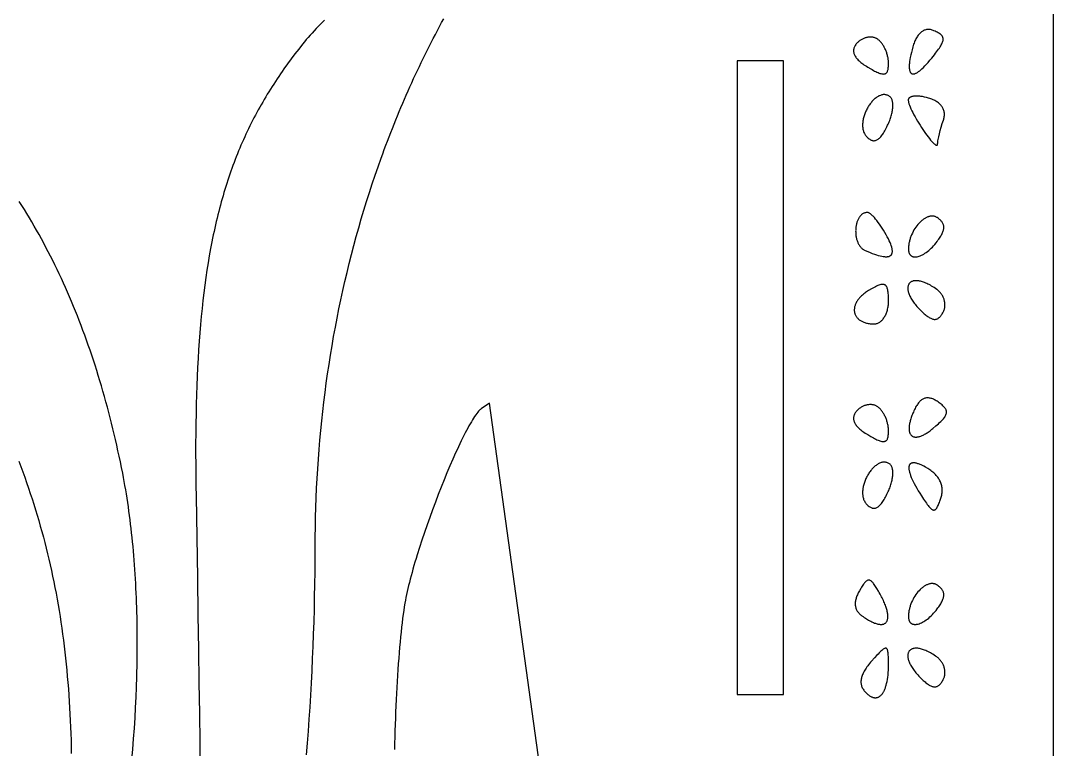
# Model space of a CAD drawing. Extents: x -452 to 452, y -1000 to 1000.
# Drawn here: x 64 to 452.5, y -424.1 to -149.8 of the extents above; entities that cross this region are included whole.
import ezdxf

# ---------------------------------------------------------------- set-up
doc = ezdxf.new("R2010")
doc.units = 0
doc.layers.add('LAYER_1', color=18, linetype='CONTINUOUS')

msp = doc.modelspace()

# ---------------------------------------------------------------- linework, layer by layer
at = {"layer": 'LAYER_1'}
for points in [[(0, -1000), (452.5, -1000), (452.5, 1000), (-452.5, 1000), (-452.5, -1000)], [(407.57, -153.57), (407.24, -153.44), (406.92, -153.34), (406.6, -153.25), (406.29, -153.18), (405.98, -153.14), (405.67, -153.12), (405.37, -153.12), (405.07, -153.14), (404.78, -153.18), (404.49, -153.25), (404.2, -153.33), (403.92, -153.43), (403.65, -153.56), (403.38, -153.7), (403.12, -153.87), (402.86, -154.05), (402.6, -154.26), (402.36, -154.49), (402.12, -154.73), (401.88, -155), (401.66, -155.28), (401.44, -155.58), (401.22, -155.91), (401.02, -156.25), (400.82, -156.61), (400.62, -156.99), (400.44, -157.39), (400.26, -157.81), (400.09, -158.24), (399.93, -158.7), (399.78, -159.17), (399.63, -159.66), (399.34, -160.74), (399.08, -161.75), (398.86, -162.71), (398.68, -163.61), (398.53, -164.45), (398.41, -165.23), (398.34, -165.95), (398.31, -166.29), (398.29, -166.61), (398.28, -166.92), (398.28, -167.21), (398.29, -167.49), (398.31, -167.75), (398.33, -167.99), (398.36, -168.22), (398.41, -168.44), (398.46, -168.64), (398.51, -168.83), (398.58, -169), (398.65, -169.15), (398.74, -169.29), (398.83, -169.41), (398.93, -169.52), (399.03, -169.62), (399.15, -169.69), (399.27, -169.76), (399.4, -169.8), (399.54, -169.83), (399.68, -169.85), (399.84, -169.85), (400, -169.83), (400.17, -169.8), (400.35, -169.75), (400.53, -169.69), (400.72, -169.61), (400.92, -169.52), (401.13, -169.41), (401.34, -169.28), (401.57, -169.14), (401.8, -168.98), (402.03, -168.81), (402.28, -168.62), (402.53, -168.42), (403.05, -167.96), (403.6, -167.44), (404.18, -166.85), (404.79, -166.2), (405.43, -165.49), (406.09, -164.71), (406.78, -163.87), (407.75, -162.65), (408.18, -162.09), (408.58, -161.55), (408.96, -161.04), (409.3, -160.56), (409.61, -160.11), (409.89, -159.67), (410.14, -159.26), (410.35, -158.88), (410.54, -158.51), (410.7, -158.16), (410.83, -157.83), (410.92, -157.52), (410.99, -157.22), (411.02, -156.94), (411.03, -156.67), (411.02, -156.55), (411.01, -156.42), (410.98, -156.3), (410.95, -156.18), (410.91, -156.06), (410.87, -155.94), (410.82, -155.83), (410.76, -155.72), (410.61, -155.51), (410.44, -155.3), (410.24, -155.1), (410.01, -154.9), (409.75, -154.71), (409.46, -154.52), (409.14, -154.33), (408.79, -154.14), (408.41, -153.96), (408, -153.77)], [(386.44, -156.81), (386.23, -156.67), (386.01, -156.54), (385.78, -156.43), (385.55, -156.33), (385.31, -156.24), (385.07, -156.17), (384.82, -156.1), (384.57, -156.05), (384.32, -156.01), (384.06, -155.99), (383.8, -155.97), (383.53, -155.97), (383.27, -155.98), (383, -156), (382.74, -156.03), (382.47, -156.08), (382.2, -156.13), (381.94, -156.2), (381.68, -156.28), (381.41, -156.36), (381.15, -156.46), (380.9, -156.58), (380.64, -156.7), (380.4, -156.83), (380.15, -156.97), (379.91, -157.13), (379.68, -157.29), (379.45, -157.47), (379.23, -157.65), (379.01, -157.85), (378.8, -158.05), (378.6, -158.27), (378.37, -158.54), (378.16, -158.81), (377.98, -159.09), (377.82, -159.36), (377.68, -159.63), (377.56, -159.9), (377.47, -160.18), (377.4, -160.45), (377.35, -160.72), (377.32, -161), (377.32, -161.27), (377.34, -161.55), (377.39, -161.82), (377.46, -162.1), (377.55, -162.38), (377.66, -162.66), (377.8, -162.93), (377.96, -163.21), (378.14, -163.5), (378.35, -163.78), (378.57, -164.06), (378.83, -164.35), (379.1, -164.63), (379.4, -164.92), (379.73, -165.21), (380.07, -165.5), (380.44, -165.79), (380.84, -166.08), (381.25, -166.38), (381.69, -166.67), (382.16, -166.97), (382.65, -167.27), (383.78, -167.94), (384.3, -168.24), (384.8, -168.51), (385.27, -168.76), (385.72, -168.98), (386.14, -169.18), (386.54, -169.36), (386.91, -169.51), (387.27, -169.63), (387.6, -169.73), (387.91, -169.8), (388.19, -169.85), (388.46, -169.88), (388.71, -169.87), (388.94, -169.85), (389.15, -169.79), (389.24, -169.76), (389.34, -169.71), (389.43, -169.66), (389.51, -169.61), (389.59, -169.54), (389.67, -169.48), (389.81, -169.32), (389.94, -169.13), (390.05, -168.92), (390.15, -168.68), (390.23, -168.42), (390.3, -168.13), (390.36, -167.81), (390.41, -167.47), (390.44, -167.09), (390.46, -166.69), (390.48, -166.27), (390.48, -165.81), (390.48, -165.49), (390.46, -165.17), (390.44, -164.84), (390.4, -164.51), (390.36, -164.18), (390.3, -163.85), (390.24, -163.52), (390.16, -163.19), (390.08, -162.86), (389.99, -162.53), (389.9, -162.2), (389.79, -161.88), (389.68, -161.55), (389.56, -161.24), (389.43, -160.92), (389.3, -160.61), (389.16, -160.31), (389.01, -160.01), (388.86, -159.72), (388.7, -159.44), (388.53, -159.16), (388.36, -158.9), (388.19, -158.64), (388.01, -158.39), (387.83, -158.15), (387.64, -157.92), (387.45, -157.71), (387.25, -157.5), (387.05, -157.31), (386.85, -157.13), (386.65, -156.96)], [(333.59, -403.38), (350.99, -403.38), (350.99, -164.91), (333.59, -164.91)], [(390.91, -178.29), (390.66, -178.13), (390.4, -177.99), (390.13, -177.87), (389.87, -177.78), (389.6, -177.71), (389.33, -177.66), (389.05, -177.64), (388.78, -177.63), (388.51, -177.65), (388.23, -177.69), (387.96, -177.74), (387.68, -177.82), (387.41, -177.91), (387.13, -178.03), (386.86, -178.15), (386.59, -178.3), (386.32, -178.46), (386.05, -178.64), (385.79, -178.83), (385.52, -179.04), (385.27, -179.26), (385.01, -179.49), (384.76, -179.74), (384.51, -179.99), (384.27, -180.26), (384.03, -180.54), (383.8, -180.83), (383.58, -181.13), (383.36, -181.44), (383.14, -181.76), (382.93, -182.08), (382.73, -182.41), (382.54, -182.75), (382.36, -183.09), (382.18, -183.44), (382.01, -183.8), (381.85, -184.16), (381.7, -184.52), (381.56, -184.88), (381.43, -185.25), (381.31, -185.62), (381.2, -185.99), (381.1, -186.37), (381.01, -186.74), (380.93, -187.11), (380.86, -187.48), (380.81, -187.85), (380.77, -188.21), (380.74, -188.58), (380.73, -188.94), (380.73, -189.29), (380.74, -189.65), (380.77, -189.99), (380.81, -190.33), (380.87, -190.67), (380.94, -190.99), (381.03, -191.31), (381.13, -191.63), (381.25, -191.93), (381.39, -192.22), (381.55, -192.51), (381.72, -192.78), (381.91, -193.04), (382.11, -193.29), (382.38, -193.58), (382.64, -193.83), (382.89, -194.06), (383.15, -194.27), (383.4, -194.45), (383.65, -194.6), (383.9, -194.73), (384.15, -194.83), (384.39, -194.91), (384.64, -194.96), (384.88, -194.98), (385.13, -194.98), (385.37, -194.95), (385.62, -194.89), (385.86, -194.81), (386.1, -194.69), (386.35, -194.56), (386.59, -194.39), (386.83, -194.2), (387.08, -193.98), (387.33, -193.73), (387.57, -193.46), (387.82, -193.15), (388.07, -192.82), (388.32, -192.47), (388.58, -192.08), (388.83, -191.67), (389.09, -191.23), (389.35, -190.76), (389.61, -190.26), (389.88, -189.73), (390.15, -189.18), (390.36, -188.73), (390.56, -188.27), (390.74, -187.82), (390.92, -187.38), (391.08, -186.93), (391.23, -186.49), (391.37, -186.06), (391.5, -185.62), (391.61, -185.2), (391.72, -184.78), (391.81, -184.36), (391.89, -183.96), (391.96, -183.56), (392.01, -183.17), (392.06, -182.78), (392.09, -182.41), (392.11, -182.05), (392.12, -181.7), (392.11, -181.36), (392.09, -181.03), (392.06, -180.72), (392.02, -180.42), (391.97, -180.13), (391.9, -179.86), (391.82, -179.61), (391.73, -179.37), (391.63, -179.14), (391.51, -178.94), (391.38, -178.75), (391.24, -178.58), (391.08, -178.42)], [(411.15, -187.27), (411.26, -186.92), (411.35, -186.57), (411.42, -186.22), (411.48, -185.88), (411.51, -185.54), (411.52, -185.21), (411.52, -184.88), (411.49, -184.56), (411.45, -184.25), (411.39, -183.94), (411.31, -183.63), (411.21, -183.34), (411.09, -183.04), (410.96, -182.76), (410.81, -182.48), (410.64, -182.21), (410.45, -181.94), (410.24, -181.68), (410.02, -181.43), (409.78, -181.19), (409.52, -180.96), (409.24, -180.73), (408.95, -180.51), (408.64, -180.3), (408.31, -180.1), (407.97, -179.9), (407.61, -179.72), (407.23, -179.54), (406.84, -179.38), (406.43, -179.22), (406.01, -179.07), (405.57, -178.94), (404.79, -178.72), (404.03, -178.54), (403.3, -178.4), (402.95, -178.35), (402.6, -178.3), (402.26, -178.26), (401.93, -178.23), (401.61, -178.21), (401.3, -178.19), (401, -178.19), (400.71, -178.19), (400.43, -178.2), (400.17, -178.22), (399.91, -178.25), (399.67, -178.29), (399.45, -178.34), (399.23, -178.39), (399.03, -178.46), (398.85, -178.53), (398.68, -178.61), (398.52, -178.69), (398.39, -178.79), (398.27, -178.89), (398.16, -179), (398.08, -179.12), (398.01, -179.25), (397.96, -179.39), (397.93, -179.53), (397.92, -179.68), (397.93, -179.87), (397.95, -180.08), (397.99, -180.31), (398.04, -180.55), (398.11, -180.81), (398.19, -181.08), (398.28, -181.36), (398.39, -181.66), (398.64, -182.29), (398.93, -182.97), (399.26, -183.68), (399.62, -184.42), (400.02, -185.18), (400.45, -185.97), (400.9, -186.77), (401.37, -187.58), (401.86, -188.38), (402.36, -189.19), (402.87, -189.98), (403.38, -190.76), (403.9, -191.51), (404.41, -192.24), (404.91, -192.93), (405.4, -193.58), (405.87, -194.19), (406.33, -194.75), (406.76, -195.24), (407.17, -195.68), (407.54, -196.04), (407.72, -196.2), (407.88, -196.33), (408.04, -196.44), (408.18, -196.54), (408.32, -196.61), (408.44, -196.66), (408.55, -196.68), (408.65, -196.69), (408.74, -196.66), (408.81, -196.61), (408.87, -196.54), (408.91, -196.44), (408.95, -196.31), (408.96, -196.15), (408.98, -195.83), (409.03, -195.46), (409.09, -195.05), (409.17, -194.58), (409.27, -194.08), (409.38, -193.55), (409.65, -192.39), (409.97, -191.14), (410.34, -189.85), (410.73, -188.55), (410.94, -187.9)], [(382.55, -222.01), (382.3, -222.02), (382.06, -222.04), (381.82, -222.08), (381.59, -222.14), (381.37, -222.22), (381.16, -222.31), (380.95, -222.41), (380.75, -222.53), (380.56, -222.66), (380.37, -222.81), (380.19, -222.96), (380.02, -223.13), (379.86, -223.32), (379.7, -223.51), (379.55, -223.71), (379.41, -223.93), (379.27, -224.15), (379.14, -224.38), (379.02, -224.62), (378.91, -224.87), (378.81, -225.13), (378.71, -225.39), (378.62, -225.66), (378.53, -225.94), (378.46, -226.22), (378.39, -226.51), (378.33, -226.8), (378.28, -227.1), (378.23, -227.4), (378.2, -227.7), (378.17, -228.01), (378.14, -228.32), (378.13, -228.63), (378.12, -228.94), (378.13, -229.25), (378.14, -229.56), (378.15, -229.87), (378.18, -230.18), (378.21, -230.49), (378.25, -230.8), (378.3, -231.1), (378.36, -231.41), (378.43, -231.71), (378.5, -232), (378.58, -232.29), (378.67, -232.58), (378.77, -232.86), (378.88, -233.13), (378.99, -233.4), (379.12, -233.66), (379.25, -233.92), (379.39, -234.17), (379.53, -234.4), (379.69, -234.63), (379.86, -234.85), (380.03, -235.06), (380.21, -235.26), (380.4, -235.45), (380.6, -235.63), (380.81, -235.8), (381.02, -235.95), (381.25, -236.09), (381.48, -236.22), (381.73, -236.33), (382.66, -236.73), (383.54, -237.08), (384.39, -237.41), (385.18, -237.69), (385.93, -237.94), (386.64, -238.15), (387.3, -238.32), (387.92, -238.46), (388.49, -238.56), (388.76, -238.59), (389.02, -238.62), (389.27, -238.64), (389.5, -238.65), (389.73, -238.64), (389.94, -238.63), (390.15, -238.61), (390.34, -238.58), (390.52, -238.54), (390.69, -238.5), (390.85, -238.44), (391, -238.37), (391.14, -238.29), (391.26, -238.21), (391.38, -238.11), (391.48, -238.01), (391.58, -237.89), (391.66, -237.77), (391.73, -237.63), (391.79, -237.49), (391.84, -237.34), (391.88, -237.17), (391.91, -237), (391.93, -236.82), (391.94, -236.63), (391.93, -236.43), (391.92, -236.22), (391.89, -236), (391.86, -235.77), (391.81, -235.53), (391.75, -235.28), (391.68, -235.02), (391.52, -234.48), (391.31, -233.9), (391.05, -233.27), (390.76, -232.61), (390.42, -231.91), (390.04, -231.17), (389.62, -230.39), (389.13, -229.54), (388.64, -228.71), (388.13, -227.9), (387.63, -227.14), (387.12, -226.4), (386.61, -225.71), (386.11, -225.07), (385.63, -224.47), (385.15, -223.93), (384.7, -223.44), (384.48, -223.23), (384.27, -223.02), (384.06, -222.84), (383.86, -222.67), (383.66, -222.52), (383.48, -222.39), (383.3, -222.27), (383.13, -222.18), (382.97, -222.1), (382.82, -222.05), (382.68, -222.02)], [(408.84, -223.94), (408.65, -223.82), (408.46, -223.71), (408.26, -223.61), (408.06, -223.53), (407.86, -223.46), (407.65, -223.41), (407.44, -223.37), (407.23, -223.34), (407.02, -223.33), (406.8, -223.33), (406.59, -223.34), (406.37, -223.36), (406.15, -223.4), (405.92, -223.45), (405.7, -223.5), (405.48, -223.57), (405.25, -223.65), (405.03, -223.74), (404.8, -223.85), (404.58, -223.96), (404.35, -224.08), (404.13, -224.21), (403.9, -224.36), (403.68, -224.51), (403.46, -224.67), (403.24, -224.84), (403.02, -225.01), (402.8, -225.2), (402.38, -225.6), (401.96, -226.03), (401.55, -226.49), (401.16, -226.97), (400.78, -227.48), (400.42, -228.02), (400.07, -228.58), (399.75, -229.15), (399.45, -229.75), (399.17, -230.36), (398.91, -230.99), (398.8, -231.31), (398.69, -231.63), (398.58, -231.95), (398.49, -232.28), (398.4, -232.61), (398.32, -232.94), (398.25, -233.27), (398.18, -233.6), (398.13, -233.94), (398.08, -234.28), (398.04, -234.61), (398.01, -234.95), (397.99, -235.29), (397.98, -235.63), (397.98, -235.87), (397.99, -236.1), (398.01, -236.31), (398.03, -236.52), (398.07, -236.72), (398.11, -236.91), (398.17, -237.09), (398.23, -237.25), (398.29, -237.41), (398.37, -237.56), (398.45, -237.7), (398.54, -237.84), (398.64, -237.96), (398.75, -238.07), (398.86, -238.17), (398.97, -238.27), (399.1, -238.35), (399.23, -238.43), (399.37, -238.5), (399.51, -238.55), (399.66, -238.6), (399.81, -238.64), (399.97, -238.67), (400.13, -238.69), (400.3, -238.71), (400.47, -238.71), (400.65, -238.71), (400.84, -238.7), (401.02, -238.67), (401.21, -238.64), (401.61, -238.56), (402.01, -238.44), (402.43, -238.29), (402.86, -238.1), (403.3, -237.88), (403.75, -237.63), (404.21, -237.35), (404.67, -237.04), (405.13, -236.69), (405.6, -236.32), (406.06, -235.91), (406.53, -235.48), (407, -235.01), (407.46, -234.52), (407.91, -233.99), (408.36, -233.44), (408.8, -232.86), (409.1, -232.45), (409.38, -232.05), (409.64, -231.66), (409.89, -231.28), (410.11, -230.92), (410.31, -230.57), (410.5, -230.23), (410.66, -229.9), (410.81, -229.57), (410.93, -229.26), (411.04, -228.96), (411.13, -228.67), (411.2, -228.38), (411.25, -228.11), (411.28, -227.84), (411.29, -227.57), (411.28, -227.32), (411.25, -227.07), (411.2, -226.82), (411.14, -226.58), (411.05, -226.35), (410.95, -226.11), (410.82, -225.89), (410.68, -225.66), (410.52, -225.44), (410.34, -225.22), (410.14, -225.01), (409.92, -224.79), (409.68, -224.58), (409.42, -224.37), (409.14, -224.15)], [(408.63, -250.95), (408.13, -250.6), (407.63, -250.27), (407.15, -249.96), (406.68, -249.67), (406.22, -249.41), (405.77, -249.16), (405.33, -248.93), (404.9, -248.73), (404.48, -248.54), (404.07, -248.37), (403.67, -248.22), (403.29, -248.09), (402.91, -247.98), (402.55, -247.88), (402.19, -247.8), (401.85, -247.74), (401.53, -247.69), (401.21, -247.67), (400.91, -247.66), (400.62, -247.66), (400.34, -247.68), (400.07, -247.72), (399.82, -247.77), (399.58, -247.83), (399.36, -247.91), (399.15, -248.01), (398.95, -248.12), (398.77, -248.24), (398.6, -248.38), (398.45, -248.53), (398.31, -248.69), (398.18, -248.86), (398.08, -249.05), (397.98, -249.25), (397.9, -249.46), (397.84, -249.69), (397.79, -249.92), (397.76, -250.16), (397.75, -250.42), (397.75, -250.69), (397.77, -250.96), (397.8, -251.25), (397.85, -251.54), (397.92, -251.85), (398.01, -252.16), (398.11, -252.48), (398.23, -252.81), (398.37, -253.15), (398.53, -253.5), (398.7, -253.85), (398.9, -254.21), (399.11, -254.58), (399.34, -254.95), (399.59, -255.33), (399.86, -255.72), (400.15, -256.11), (400.45, -256.51), (400.78, -256.91), (401.13, -257.32), (401.5, -257.73), (401.88, -258.15), (402.29, -258.57), (402.72, -259), (403.17, -259.42), (403.54, -259.76), (403.89, -260.08), (404.23, -260.37), (404.57, -260.64), (404.89, -260.9), (405.2, -261.12), (405.51, -261.33), (405.8, -261.52), (406.08, -261.68), (406.36, -261.82), (406.63, -261.95), (406.89, -262.04), (407.14, -262.12), (407.39, -262.18), (407.63, -262.21), (407.86, -262.22), (408.09, -262.21), (408.31, -262.18), (408.53, -262.13), (408.74, -262.05), (408.95, -261.96), (409.15, -261.84), (409.35, -261.7), (409.55, -261.54), (409.75, -261.36), (409.94, -261.15), (410.14, -260.93), (410.33, -260.68), (410.52, -260.41), (410.71, -260.12), (410.89, -259.8), (411.08, -259.47), (411.21, -259.21), (411.33, -258.95), (411.43, -258.69), (411.51, -258.42), (411.59, -258.14), (411.64, -257.86), (411.69, -257.58), (411.71, -257.29), (411.73, -257), (411.73, -256.71), (411.72, -256.42), (411.69, -256.13), (411.65, -255.83), (411.6, -255.54), (411.54, -255.25), (411.46, -254.96), (411.37, -254.67), (411.27, -254.38), (411.15, -254.1), (411.03, -253.82), (410.89, -253.55), (410.74, -253.28), (410.58, -253.01), (410.4, -252.75), (410.22, -252.5), (410.02, -252.25), (409.82, -252.01), (409.6, -251.78), (409.37, -251.56), (409.13, -251.34), (408.88, -251.14)], [(382.94, -251.41), (382.57, -251.64), (382.21, -251.88), (381.87, -252.11), (381.54, -252.35), (381.23, -252.6), (380.92, -252.84), (380.64, -253.09), (380.36, -253.34), (380.1, -253.6), (379.85, -253.85), (379.62, -254.11), (379.39, -254.37), (379.18, -254.63), (378.99, -254.89), (378.81, -255.15), (378.64, -255.42), (378.48, -255.68), (378.34, -255.94), (378.21, -256.2), (378.09, -256.47), (377.99, -256.73), (377.9, -256.99), (377.82, -257.25), (377.75, -257.5), (377.7, -257.76), (377.66, -258.02), (377.63, -258.27), (377.62, -258.52), (377.61, -258.76), (377.62, -259.01), (377.65, -259.25), (377.68, -259.49), (377.73, -259.72), (377.79, -259.95), (377.86, -260.18), (377.94, -260.4), (378.04, -260.62), (378.15, -260.83), (378.27, -261.04), (378.4, -261.25), (378.55, -261.44), (378.71, -261.64), (378.88, -261.82), (379.06, -262), (379.25, -262.17), (379.46, -262.34), (379.67, -262.5), (379.9, -262.65), (380.14, -262.8), (380.39, -262.94), (380.66, -263.06), (380.93, -263.19), (381.22, -263.3), (381.52, -263.4), (381.83, -263.5), (382.15, -263.59), (382.48, -263.66), (382.82, -263.73), (383.18, -263.79), (383.55, -263.84), (383.92, -263.88), (384.31, -263.9), (384.71, -263.92), (385.12, -263.93), (385.4, -263.91), (385.67, -263.88), (385.94, -263.83), (386.2, -263.75), (386.46, -263.66), (386.71, -263.54), (386.96, -263.41), (387.21, -263.25), (387.44, -263.08), (387.67, -262.89), (387.9, -262.69), (388.12, -262.46), (388.33, -262.22), (388.53, -261.97), (388.72, -261.7), (388.91, -261.42), (389.09, -261.12), (389.26, -260.81), (389.42, -260.49), (389.57, -260.16), (389.7, -259.81), (389.83, -259.45), (389.95, -259.08), (390.06, -258.71), (390.16, -258.32), (390.24, -257.92), (390.31, -257.52), (390.37, -257.11), (390.42, -256.69), (390.46, -256.26), (390.48, -255.83), (390.48, -255.39), (390.48, -254.73), (390.47, -254.11), (390.45, -253.52), (390.42, -252.98), (390.39, -252.47), (390.34, -251.99), (390.28, -251.56), (390.21, -251.16), (390.13, -250.8), (390.03, -250.47), (389.92, -250.17), (389.79, -249.92), (389.72, -249.8), (389.65, -249.69), (389.57, -249.59), (389.49, -249.5), (389.41, -249.42), (389.32, -249.35), (389.22, -249.28), (389.12, -249.22), (389.02, -249.17), (388.91, -249.13), (388.8, -249.1), (388.68, -249.07), (388.56, -249.06), (388.43, -249.05), (388.29, -249.04), (388.15, -249.05), (387.86, -249.09), (387.54, -249.15), (387.2, -249.25), (386.83, -249.38), (386.44, -249.53), (386.02, -249.72), (385.58, -249.93), (385.11, -250.17), (384.61, -250.44), (384.09, -250.74)], [(386.44, -295.14), (386.23, -295), (386.01, -294.87), (385.78, -294.76), (385.55, -294.66), (385.31, -294.57), (385.07, -294.5), (384.82, -294.43), (384.57, -294.38), (384.32, -294.34), (384.06, -294.32), (383.8, -294.3), (383.53, -294.3), (383.27, -294.31), (383, -294.33), (382.74, -294.36), (382.47, -294.41), (382.2, -294.46), (381.94, -294.53), (381.68, -294.61), (381.41, -294.69), (381.15, -294.79), (380.9, -294.91), (380.64, -295.03), (380.4, -295.16), (380.15, -295.3), (379.91, -295.46), (379.68, -295.62), (379.45, -295.8), (379.23, -295.98), (379.01, -296.18), (378.8, -296.38), (378.6, -296.6), (378.37, -296.87), (378.16, -297.14), (377.98, -297.42), (377.82, -297.69), (377.68, -297.96), (377.56, -298.23), (377.47, -298.51), (377.4, -298.78), (377.35, -299.05), (377.32, -299.33), (377.32, -299.6), (377.34, -299.88), (377.39, -300.15), (377.46, -300.43), (377.55, -300.71), (377.66, -300.99), (377.8, -301.26), (377.96, -301.54), (378.14, -301.83), (378.35, -302.11), (378.57, -302.39), (378.83, -302.68), (379.1, -302.96), (379.4, -303.25), (379.73, -303.54), (380.07, -303.83), (380.44, -304.12), (380.84, -304.41), (381.25, -304.71), (381.69, -305), (382.16, -305.3), (382.65, -305.6), (383.78, -306.27), (384.3, -306.57), (384.8, -306.84), (385.27, -307.09), (385.72, -307.31), (386.14, -307.51), (386.54, -307.69), (386.91, -307.84), (387.27, -307.96), (387.6, -308.06), (387.91, -308.13), (388.19, -308.18), (388.46, -308.21), (388.71, -308.2), (388.94, -308.18), (389.15, -308.12), (389.24, -308.09), (389.34, -308.04), (389.43, -307.99), (389.51, -307.94), (389.59, -307.87), (389.67, -307.81), (389.81, -307.65), (389.94, -307.46), (390.05, -307.25), (390.15, -307.01), (390.23, -306.75), (390.3, -306.46), (390.36, -306.14), (390.41, -305.8), (390.44, -305.42), (390.46, -305.02), (390.48, -304.6), (390.48, -304.14), (390.48, -303.82), (390.46, -303.5), (390.44, -303.17), (390.4, -302.84), (390.36, -302.51), (390.3, -302.18), (390.24, -301.85), (390.16, -301.52), (390.08, -301.19), (389.99, -300.86), (389.9, -300.53), (389.79, -300.21), (389.68, -299.88), (389.56, -299.57), (389.43, -299.25), (389.3, -298.95), (389.16, -298.64), (389.01, -298.34), (388.86, -298.05), (388.7, -297.77), (388.53, -297.49), (388.36, -297.23), (388.19, -296.97), (388.01, -296.72), (387.83, -296.48), (387.64, -296.25), (387.45, -296.04), (387.25, -295.83), (387.05, -295.64), (386.85, -295.46), (386.65, -295.29)], [(409.11, -293.29), (408.76, -293.06), (408.42, -292.84), (408.08, -292.64), (407.75, -292.47), (407.42, -292.31), (407.1, -292.17), (406.79, -292.06), (406.48, -291.96), (406.17, -291.88), (405.87, -291.83), (405.58, -291.79), (405.29, -291.77), (405.01, -291.78), (404.73, -291.8), (404.46, -291.85), (404.19, -291.91), (403.93, -292), (403.67, -292.1), (403.42, -292.23), (403.17, -292.37), (402.92, -292.54), (402.68, -292.72), (402.45, -292.93), (402.21, -293.16), (401.99, -293.4), (401.76, -293.67), (401.54, -293.96), (401.33, -294.27), (401.11, -294.6), (400.91, -294.95), (400.7, -295.32), (400.5, -295.71), (400.27, -296.18), (400.06, -296.64), (399.85, -297.09), (399.66, -297.53), (399.48, -297.96), (399.32, -298.39), (399.16, -298.8), (399.02, -299.21), (398.89, -299.6), (398.77, -299.99), (398.67, -300.36), (398.57, -300.73), (398.49, -301.08), (398.42, -301.43), (398.36, -301.76), (398.31, -302.09), (398.27, -302.4), (398.24, -302.71), (398.22, -303), (398.22, -303.28), (398.22, -303.55), (398.24, -303.81), (398.27, -304.06), (398.3, -304.3), (398.35, -304.52), (398.41, -304.74), (398.48, -304.94), (398.55, -305.13), (398.64, -305.31), (398.74, -305.48), (398.85, -305.64), (398.96, -305.78), (399.09, -305.91), (399.22, -306.03), (399.37, -306.14), (399.52, -306.23), (399.69, -306.31), (399.86, -306.38), (400.04, -306.44), (400.23, -306.48), (400.43, -306.51), (400.64, -306.52), (400.86, -306.53), (401.08, -306.52), (401.31, -306.49), (401.56, -306.45), (401.81, -306.4), (402.06, -306.34), (402.33, -306.26), (402.6, -306.16), (402.88, -306.05), (403.17, -305.93), (403.47, -305.79), (403.77, -305.64), (404.08, -305.47), (404.4, -305.29), (404.73, -305.09), (405.06, -304.88), (405.4, -304.66), (405.75, -304.41), (406.1, -304.16), (406.46, -303.88), (406.83, -303.59), (407.2, -303.29), (408.31, -302.35), (408.82, -301.91), (409.29, -301.49), (409.72, -301.09), (410.12, -300.7), (410.49, -300.33), (410.82, -299.98), (411.12, -299.63), (411.38, -299.31), (411.62, -298.99), (411.81, -298.68), (411.98, -298.39), (412.11, -298.1), (412.21, -297.82), (412.28, -297.55), (412.3, -297.42), (412.31, -297.28), (412.32, -297.15), (412.32, -297.02), (412.31, -296.89), (412.29, -296.76), (412.26, -296.64), (412.23, -296.51), (412.14, -296.25), (412.02, -296), (411.86, -295.75), (411.68, -295.49), (411.46, -295.24), (411.22, -294.98), (410.94, -294.71), (410.63, -294.44), (410.3, -294.17), (409.93, -293.89), (409.54, -293.59)], [(390.91, -316.62), (390.66, -316.46), (390.4, -316.32), (390.13, -316.2), (389.87, -316.11), (389.6, -316.04), (389.33, -315.99), (389.05, -315.97), (388.78, -315.96), (388.51, -315.98), (388.23, -316.02), (387.96, -316.07), (387.68, -316.15), (387.41, -316.24), (387.13, -316.36), (386.86, -316.48), (386.59, -316.63), (386.32, -316.79), (386.05, -316.97), (385.79, -317.16), (385.52, -317.37), (385.27, -317.59), (385.01, -317.82), (384.76, -318.07), (384.51, -318.32), (384.27, -318.59), (384.03, -318.87), (383.8, -319.16), (383.58, -319.46), (383.36, -319.77), (383.14, -320.09), (382.93, -320.41), (382.73, -320.74), (382.54, -321.08), (382.36, -321.42), (382.18, -321.77), (382.01, -322.13), (381.85, -322.49), (381.7, -322.85), (381.56, -323.21), (381.43, -323.58), (381.31, -323.95), (381.2, -324.32), (381.1, -324.7), (381.01, -325.07), (380.93, -325.44), (380.86, -325.81), (380.81, -326.18), (380.77, -326.54), (380.74, -326.91), (380.73, -327.27), (380.73, -327.62), (380.74, -327.98), (380.77, -328.32), (380.81, -328.66), (380.87, -329), (380.94, -329.32), (381.03, -329.64), (381.13, -329.96), (381.25, -330.26), (381.39, -330.55), (381.55, -330.84), (381.72, -331.11), (381.91, -331.37), (382.11, -331.62), (382.38, -331.91), (382.64, -332.16), (382.89, -332.39), (383.15, -332.6), (383.4, -332.78), (383.65, -332.94), (383.9, -333.06), (384.15, -333.16), (384.39, -333.24), (384.64, -333.29), (384.88, -333.31), (385.13, -333.31), (385.37, -333.28), (385.62, -333.22), (385.86, -333.14), (386.1, -333.02), (386.35, -332.89), (386.59, -332.72), (386.83, -332.53), (387.08, -332.31), (387.33, -332.06), (387.57, -331.79), (387.82, -331.48), (388.07, -331.15), (388.32, -330.8), (388.58, -330.41), (388.83, -330), (389.09, -329.56), (389.35, -329.09), (389.61, -328.59), (389.88, -328.06), (390.15, -327.51), (390.36, -327.06), (390.56, -326.6), (390.74, -326.16), (390.92, -325.71), (391.08, -325.26), (391.23, -324.82), (391.37, -324.39), (391.5, -323.95), (391.61, -323.53), (391.72, -323.11), (391.81, -322.69), (391.89, -322.29), (391.96, -321.89), (392.01, -321.5), (392.06, -321.11), (392.09, -320.74), (392.11, -320.38), (392.12, -320.03), (392.11, -319.69), (392.09, -319.36), (392.06, -319.05), (392.02, -318.75), (391.97, -318.46), (391.9, -318.19), (391.82, -317.94), (391.73, -317.7), (391.63, -317.47), (391.51, -317.27), (391.38, -317.08), (391.24, -316.91), (391.08, -316.76)], [(405.22, -318.34), (404.45, -317.88), (403.72, -317.49), (403.04, -317.15), (402.71, -317), (402.4, -316.86), (402.1, -316.74), (401.8, -316.63), (401.52, -316.54), (401.25, -316.45), (400.99, -316.38), (400.75, -316.33), (400.51, -316.28), (400.29, -316.25), (400.07, -316.23), (399.87, -316.23), (399.68, -316.24), (399.5, -316.26), (399.33, -316.29), (399.17, -316.34), (399.02, -316.4), (398.89, -316.47), (398.76, -316.55), (398.65, -316.64), (398.55, -316.75), (398.46, -316.87), (398.38, -317), (398.31, -317.15), (398.26, -317.3), (398.21, -317.47), (398.18, -317.65), (398.16, -317.84), (398.15, -318.04), (398.15, -318.26), (398.16, -318.48), (398.18, -318.72), (398.22, -318.97), (398.27, -319.23), (398.33, -319.5), (398.4, -319.78), (398.48, -320.08), (398.57, -320.38), (398.79, -321.02), (399.06, -321.71), (399.38, -322.44), (399.74, -323.21), (400.15, -324.02), (400.6, -324.87), (401.11, -325.77), (401.66, -326.7), (402.26, -327.67), (402.9, -328.69), (403.7, -329.9), (404.41, -330.95), (404.74, -331.42), (405.06, -331.85), (405.35, -332.24), (405.64, -332.59), (405.9, -332.9), (406.16, -333.17), (406.4, -333.4), (406.63, -333.6), (406.85, -333.76), (407.05, -333.87), (407.16, -333.92), (407.25, -333.95), (407.35, -333.98), (407.45, -333.99), (407.54, -334), (407.63, -334), (407.72, -333.99), (407.81, -333.96), (407.9, -333.93), (407.99, -333.89), (408.07, -333.84), (408.16, -333.78), (408.32, -333.63), (408.49, -333.45), (408.65, -333.22), (408.81, -332.96), (408.97, -332.67), (409.14, -332.33), (409.3, -331.96), (409.47, -331.55), (409.65, -331.11), (409.83, -330.62), (410.2, -329.55), (410.33, -329.14), (410.44, -328.74), (410.53, -328.34), (410.6, -327.94), (410.66, -327.54), (410.69, -327.14), (410.7, -326.75), (410.7, -326.36), (410.68, -325.97), (410.64, -325.59), (410.58, -325.21), (410.5, -324.83), (410.41, -324.46), (410.29, -324.09), (410.16, -323.73), (410.01, -323.37), (409.84, -323.01), (409.66, -322.66), (409.45, -322.31), (409.23, -321.97), (408.99, -321.64), (408.73, -321.31), (408.46, -320.98), (408.17, -320.66), (407.86, -320.35), (407.53, -320.04), (407.19, -319.74), (406.83, -319.44), (406.45, -319.16), (406.06, -318.88), (405.65, -318.6)], [(386.71, -364.53), (386.13, -363.56), (385.86, -363.12), (385.6, -362.72), (385.35, -362.34), (385.11, -362), (384.88, -361.69), (384.66, -361.42), (384.45, -361.17), (384.24, -360.96), (384.04, -360.78), (383.84, -360.63), (383.64, -360.52), (383.45, -360.44), (383.35, -360.41), (383.26, -360.39), (383.16, -360.37), (383.07, -360.37), (382.97, -360.37), (382.88, -360.38), (382.79, -360.4), (382.69, -360.42), (382.5, -360.5), (382.31, -360.61), (382.11, -360.75), (381.91, -360.93), (381.71, -361.13), (381.5, -361.37), (381.28, -361.64), (381.06, -361.94), (380.83, -362.27), (380.59, -362.64), (380.34, -363.04), (380.08, -363.46), (379.52, -364.42), (379.31, -364.8), (379.11, -365.18), (378.93, -365.55), (378.77, -365.92), (378.62, -366.28), (378.48, -366.63), (378.36, -366.98), (378.26, -367.32), (378.17, -367.66), (378.1, -367.99), (378.04, -368.31), (378, -368.63), (377.98, -368.94), (377.97, -369.25), (377.97, -369.55), (377.99, -369.85), (378.03, -370.14), (378.08, -370.42), (378.15, -370.7), (378.23, -370.97), (378.33, -371.24), (378.45, -371.5), (378.58, -371.76), (378.72, -372), (378.89, -372.25), (379.06, -372.48), (379.26, -372.72), (379.46, -372.94), (379.69, -373.16), (379.93, -373.38), (380.18, -373.58), (380.45, -373.79), (380.9, -374.1), (381.35, -374.41), (381.78, -374.69), (382.2, -374.96), (382.61, -375.21), (383.01, -375.44), (383.41, -375.66), (383.79, -375.86), (384.16, -376.04), (384.52, -376.21), (384.87, -376.37), (385.21, -376.5), (385.55, -376.62), (385.87, -376.73), (386.17, -376.82), (386.47, -376.89), (386.76, -376.95), (387.04, -377), (387.3, -377.03), (387.56, -377.04), (387.8, -377.04), (388.04, -377.02), (388.26, -376.99), (388.47, -376.95), (388.67, -376.89), (388.85, -376.81), (389.03, -376.72), (389.19, -376.62), (389.35, -376.51), (389.49, -376.38), (389.62, -376.23), (389.73, -376.07), (389.84, -375.9), (389.93, -375.72), (390.01, -375.52), (390.08, -375.31), (390.14, -375.09), (390.18, -374.85), (390.21, -374.6), (390.23, -374.34), (390.24, -374.06), (390.23, -373.78), (390.21, -373.48), (390.18, -373.16), (390.13, -372.84), (390.07, -372.5), (390, -372.16), (389.92, -371.8), (389.82, -371.43), (389.71, -371.04), (389.58, -370.65), (389.45, -370.24), (389.29, -369.82), (389.13, -369.4), (388.95, -368.96), (388.76, -368.51), (388.55, -368.05), (388.33, -367.58), (388.09, -367.09), (387.85, -366.6), (387.58, -366.1), (387.31, -365.59), (387.01, -365.06)], [(408.84, -362.27), (408.65, -362.15), (408.46, -362.04), (408.26, -361.94), (408.06, -361.86), (407.86, -361.8), (407.65, -361.74), (407.44, -361.7), (407.23, -361.67), (407.02, -361.66), (406.8, -361.66), (406.59, -361.67), (406.37, -361.69), (406.15, -361.73), (405.92, -361.78), (405.7, -361.83), (405.48, -361.9), (405.25, -361.98), (405.03, -362.08), (404.8, -362.18), (404.58, -362.29), (404.35, -362.41), (404.13, -362.54), (403.9, -362.69), (403.68, -362.84), (403.46, -363), (403.24, -363.17), (403.02, -363.34), (402.8, -363.53), (402.38, -363.93), (401.96, -364.36), (401.55, -364.82), (401.16, -365.3), (400.78, -365.81), (400.42, -366.35), (400.07, -366.91), (399.75, -367.48), (399.45, -368.08), (399.17, -368.69), (398.91, -369.32), (398.8, -369.64), (398.69, -369.96), (398.58, -370.28), (398.49, -370.61), (398.4, -370.94), (398.32, -371.27), (398.25, -371.6), (398.18, -371.93), (398.13, -372.27), (398.08, -372.61), (398.04, -372.94), (398.01, -373.28), (397.99, -373.62), (397.98, -373.96), (397.98, -374.2), (397.99, -374.43), (398.01, -374.64), (398.03, -374.85), (398.07, -375.05), (398.11, -375.24), (398.17, -375.42), (398.23, -375.58), (398.29, -375.74), (398.37, -375.89), (398.45, -376.04), (398.54, -376.17), (398.64, -376.29), (398.75, -376.4), (398.86, -376.5), (398.97, -376.6), (399.1, -376.68), (399.23, -376.76), (399.37, -376.83), (399.51, -376.88), (399.66, -376.93), (399.81, -376.97), (399.97, -377), (400.13, -377.03), (400.3, -377.04), (400.47, -377.04), (400.65, -377.04), (400.84, -377.03), (401.02, -377), (401.21, -376.97), (401.61, -376.89), (402.01, -376.77), (402.43, -376.62), (402.86, -376.43), (403.3, -376.21), (403.75, -375.96), (404.21, -375.68), (404.67, -375.37), (405.13, -375.02), (405.6, -374.65), (406.06, -374.24), (406.53, -373.81), (407, -373.34), (407.46, -372.85), (407.91, -372.32), (408.36, -371.77), (408.8, -371.19), (409.1, -370.78), (409.38, -370.38), (409.64, -369.99), (409.89, -369.61), (410.11, -369.25), (410.31, -368.9), (410.5, -368.56), (410.66, -368.23), (410.81, -367.91), (410.93, -367.59), (411.04, -367.29), (411.13, -367), (411.2, -366.71), (411.25, -366.44), (411.28, -366.17), (411.29, -365.9), (411.28, -365.65), (411.25, -365.4), (411.2, -365.15), (411.14, -364.91), (411.05, -364.68), (410.95, -364.44), (410.82, -364.22), (410.68, -363.99), (410.52, -363.77), (410.34, -363.55), (410.14, -363.34), (409.92, -363.12), (409.68, -362.91), (409.42, -362.7), (409.14, -362.48)], [(390.48, -392.27), (390.48, -390.85), (390.46, -389.61), (390.44, -389.06), (390.41, -388.56), (390.38, -388.1), (390.33, -387.69), (390.28, -387.32), (390.22, -387), (390.14, -386.72), (390.05, -386.49), (390, -386.39), (389.95, -386.3), (389.89, -386.22), (389.83, -386.15), (389.77, -386.1), (389.7, -386.05), (389.63, -386.02), (389.55, -386), (389.47, -385.98), (389.39, -385.98), (389.3, -385.99), (389.2, -386.01), (389.1, -386.04), (389, -386.09), (388.77, -386.2), (388.53, -386.36), (388.26, -386.56), (387.97, -386.8), (387.65, -387.09), (387.31, -387.41), (386.94, -387.78), (386.55, -388.19), (386.13, -388.64), (385.19, -389.66), (384.13, -390.85), (383.74, -391.3), (383.36, -391.75), (383.01, -392.19), (382.68, -392.62), (382.36, -393.05), (382.07, -393.47), (381.8, -393.88), (381.55, -394.28), (381.31, -394.68), (381.1, -395.08), (380.91, -395.46), (380.74, -395.84), (380.59, -396.22), (380.46, -396.59), (380.35, -396.95), (380.27, -397.3), (380.2, -397.66), (380.15, -398), (380.12, -398.34), (380.11, -398.67), (380.13, -399), (380.16, -399.33), (380.21, -399.64), (380.29, -399.96), (380.38, -400.27), (380.49, -400.57), (380.63, -400.87), (380.78, -401.16), (380.95, -401.45), (381.15, -401.74), (381.36, -402.02), (381.59, -402.3), (381.82, -402.55), (382.05, -402.78), (382.27, -403), (382.5, -403.21), (382.72, -403.4), (382.94, -403.58), (383.16, -403.74), (383.37, -403.89), (383.59, -404.03), (383.8, -404.15), (384.01, -404.26), (384.22, -404.35), (384.43, -404.43), (384.64, -404.5), (384.84, -404.55), (385.04, -404.59), (385.24, -404.62), (385.43, -404.63), (385.62, -404.63), (385.81, -404.62), (386, -404.59), (386.19, -404.55), (386.37, -404.5), (386.55, -404.44), (386.72, -404.36), (386.9, -404.27), (387.07, -404.16), (387.23, -404.05), (387.4, -403.92), (387.56, -403.78), (387.71, -403.63), (387.87, -403.46), (388.02, -403.29), (388.16, -403.1), (388.3, -402.9), (388.44, -402.69), (388.58, -402.46), (388.71, -402.23), (388.83, -401.98), (388.96, -401.72), (389.07, -401.45), (389.19, -401.17), (389.3, -400.88), (389.4, -400.57), (389.5, -400.26), (389.6, -399.93), (389.78, -399.25), (389.94, -398.52), (390.08, -397.75), (390.2, -396.94), (390.3, -396.09), (390.38, -395.19), (390.44, -394.26), (390.47, -393.29)], [(408.63, -389.28), (408.13, -388.93), (407.63, -388.6), (407.15, -388.29), (406.68, -388), (406.22, -387.74), (405.77, -387.49), (405.33, -387.26), (404.9, -387.06), (404.48, -386.87), (404.07, -386.7), (403.67, -386.55), (403.29, -386.42), (402.91, -386.31), (402.55, -386.21), (402.19, -386.13), (401.85, -386.07), (401.53, -386.02), (401.21, -386), (400.91, -385.99), (400.62, -385.99), (400.34, -386.01), (400.07, -386.05), (399.82, -386.1), (399.58, -386.16), (399.36, -386.24), (399.15, -386.34), (398.95, -386.45), (398.77, -386.57), (398.6, -386.71), (398.45, -386.86), (398.31, -387.02), (398.18, -387.19), (398.08, -387.38), (397.98, -387.58), (397.9, -387.79), (397.84, -388.02), (397.79, -388.25), (397.76, -388.49), (397.75, -388.75), (397.75, -389.02), (397.77, -389.29), (397.8, -389.58), (397.85, -389.87), (397.92, -390.18), (398.01, -390.49), (398.11, -390.81), (398.23, -391.14), (398.37, -391.48), (398.53, -391.83), (398.7, -392.18), (398.9, -392.54), (399.11, -392.91), (399.34, -393.28), (399.59, -393.66), (399.86, -394.05), (400.15, -394.44), (400.45, -394.84), (400.78, -395.24), (401.13, -395.65), (401.5, -396.06), (401.88, -396.48), (402.29, -396.9), (402.72, -397.33), (403.17, -397.75), (403.54, -398.09), (403.89, -398.41), (404.23, -398.7), (404.57, -398.97), (404.89, -399.23), (405.2, -399.45), (405.51, -399.66), (405.8, -399.85), (406.08, -400.01), (406.36, -400.15), (406.63, -400.28), (406.89, -400.37), (407.14, -400.45), (407.39, -400.51), (407.63, -400.54), (407.86, -400.55), (408.09, -400.54), (408.31, -400.51), (408.53, -400.46), (408.74, -400.38), (408.95, -400.29), (409.15, -400.17), (409.35, -400.03), (409.55, -399.87), (409.75, -399.69), (409.94, -399.48), (410.14, -399.26), (410.33, -399.01), (410.52, -398.74), (410.71, -398.45), (410.89, -398.13), (411.08, -397.8), (411.21, -397.54), (411.33, -397.28), (411.43, -397.02), (411.51, -396.75), (411.59, -396.47), (411.64, -396.19), (411.69, -395.91), (411.71, -395.62), (411.73, -395.33), (411.73, -395.04), (411.72, -394.75), (411.69, -394.46), (411.65, -394.16), (411.6, -393.87), (411.54, -393.58), (411.46, -393.29), (411.37, -393), (411.27, -392.71), (411.15, -392.43), (411.03, -392.15), (410.89, -391.88), (410.74, -391.61), (410.58, -391.34), (410.4, -391.08), (410.22, -390.83), (410.02, -390.58), (409.82, -390.34), (409.6, -390.11), (409.37, -389.89), (409.13, -389.67), (408.88, -389.47)]]:
    msp.add_lwpolyline(points, close=True, dxfattribs=at)
for points in [[(178.32, -149.58), (177.5, -150.38), (176.7, -151.19), (175.9, -152), (175.13, -152.81), (174.36, -153.63), (173.61, -154.45), (172.87, -155.28), (172.14, -156.11), (171.43, -156.94), (170.74, -157.78), (170.06, -158.62), (168.59, -160.47), (167.15, -162.33), (165.75, -164.2), (164.37, -166.07), (163.03, -167.95), (162.37, -168.89), (161.71, -169.84), (161.07, -170.79), (160.43, -171.74), (159.8, -172.69), (159.18, -173.65), (158.56, -174.61), (157.95, -175.57), (157.35, -176.53), (156.76, -177.5), (156.18, -178.48), (155.6, -179.45), (155.03, -180.43), (154.46, -181.42), (153.91, -182.4), (153.36, -183.4), (152.82, -184.39), (152.28, -185.39), (151.75, -186.4), (151.23, -187.41), (150.72, -188.42), (150.21, -189.44), (149.71, -190.46), (149.22, -191.49), (148.74, -192.53), (148.26, -193.57), (147.79, -194.61), (147.32, -195.66), (146.86, -196.72), (146.41, -197.78), (145.97, -198.85), (145.53, -199.92), (145.1, -201), (144.68, -202.09), (144.26, -203.18), (143.85, -204.28), (143.45, -205.39), (143.05, -206.5), (142.66, -207.62), (142.27, -208.75), (141.89, -209.89), (141.52, -211.03), (141.16, -212.18), (140.8, -213.34), (140.45, -214.5), (140.1, -215.67), (139.76, -216.86), (139.43, -218.04), (139.1, -219.24), (138.78, -220.45), (138.47, -221.66), (138.16, -222.88), (137.86, -224.12), (137.56, -225.36), (137.27, -226.6), (136.98, -227.86), (136.71, -229.13), (136.43, -230.41), (136.17, -231.69), (135.91, -232.99), (135.65, -234.3), (135.41, -235.61), (135.16, -236.94), (134.93, -238.27), (134.47, -240.98), (134.04, -243.72), (133.63, -246.51), (133.24, -249.34), (132.87, -252.21), (132.53, -255.14), (132.2, -258.11), (131.9, -261.12), (131.62, -264.19), (131.37, -267.31), (131.13, -270.47), (130.91, -273.69), (130.71, -276.96), (130.54, -280.29), (130.38, -283.67), (130.24, -287.11), (130.12, -290.6), (130.02, -294.15), (129.94, -297.77), (129.88, -301.44), (129.84, -305.17), (129.81, -308.96), (129.8, -312.82), (129.82, -316.74), (129.84, -320.73), (129.89, -324.78), (129.95, -328.9), (130.46, -359.47), (130.68, -373.44), (130.88, -386.58), (131.05, -398.92), (131.2, -410.5), (131.32, -421.36), (131.41, -431.52)], [(171.53, -426.18), (171.89, -421.71), (172.23, -417.23), (172.55, -412.73), (172.85, -408.2), (173.12, -403.66), (173.38, -399.1), (173.61, -394.52), (173.83, -389.92), (174.02, -385.3), (174.19, -380.67), (174.34, -376.01), (174.47, -371.35), (174.57, -366.66), (174.66, -361.96), (174.72, -357.24), (174.76, -352.51), (174.78, -347.76), (174.8, -344.07), (174.85, -340.39), (174.93, -336.72), (175.03, -333.06), (175.17, -329.4), (175.33, -325.75), (175.52, -322.11), (175.74, -318.48), (175.98, -314.86), (176.26, -311.25), (176.56, -307.65), (176.89, -304.05), (177.25, -300.47), (177.64, -296.9), (178.05, -293.33), (178.49, -289.78), (178.96, -286.24), (179.46, -282.7), (179.99, -279.18), (180.54, -275.67), (181.12, -272.17), (181.73, -268.68), (182.37, -265.2), (183.03, -261.74), (183.72, -258.28), (184.44, -254.84), (185.18, -251.41), (185.95, -247.99), (186.75, -244.59), (187.58, -241.19), (188.43, -237.81), (189.32, -234.44), (190.22, -231.09), (191.16, -227.75), (192.12, -224.42), (193.11, -221.11), (194.12, -217.81), (195.17, -214.52), (196.24, -211.25), (197.33, -207.99), (198.45, -204.75), (199.6, -201.52), (200.19, -199.91), (200.78, -198.31), (201.38, -196.71), (201.98, -195.11), (202.59, -193.52), (203.21, -191.93), (203.83, -190.34), (204.46, -188.76), (205.1, -187.18), (205.74, -185.61), (206.39, -184.04), (207.05, -182.47), (207.71, -180.91), (208.38, -179.35), (209.06, -177.8), (209.74, -176.25), (210.43, -174.7), (211.13, -173.16), (211.83, -171.62), (212.54, -170.09), (213.26, -168.56), (213.98, -167.04), (214.71, -165.51), (215.45, -164), (216.19, -162.49), (216.94, -160.98), (217.69, -159.47), (218.45, -157.97), (219.22, -156.48), (219.99, -154.99), (220.78, -153.5), (221.56, -152.02), (222.36, -150.54), (223.16, -149.07)], [(105.85, -427.92), (106.18, -423.98), (106.48, -420.04), (106.75, -416.12), (107, -412.22), (107.21, -408.33), (107.39, -404.46), (107.54, -400.61), (107.66, -396.78), (107.71, -394.88), (107.75, -392.98), (107.79, -391.08), (107.81, -389.19), (107.83, -387.31), (107.84, -385.43), (107.84, -383.56), (107.84, -381.7), (107.83, -379.84), (107.81, -377.99), (107.78, -376.14), (107.74, -374.31), (107.7, -372.48), (107.64, -370.66), (107.58, -368.84), (107.52, -367.03), (107.44, -365.23), (107.36, -363.44), (107.27, -361.66), (107.17, -359.88), (107.06, -358.12), (106.94, -356.36), (106.82, -354.61), (106.69, -352.87), (106.55, -351.14), (106.4, -349.42), (106.24, -347.7), (106.08, -346), (105.91, -344.31), (105.73, -342.62), (105.54, -340.95), (105.34, -339.28), (105.14, -337.63), (104.93, -335.99), (104.71, -334.35), (104.48, -332.73), (104.24, -331.12), (103.99, -329.52), (103.74, -327.93), (103.48, -326.35), (103.21, -324.79), (102.93, -323.23), (102.64, -321.69), (102.35, -320.16), (101.92, -318.02), (101.49, -315.89), (101.04, -313.77), (100.58, -311.67), (100.12, -309.58), (99.64, -307.49), (99.16, -305.42), (98.66, -303.36), (98.16, -301.31), (97.65, -299.27), (97.12, -297.25), (96.59, -295.23), (96.04, -293.23), (95.49, -291.24), (94.93, -289.26), (94.35, -287.29), (93.77, -285.33), (93.18, -283.38), (92.57, -281.45), (91.96, -279.52), (91.34, -277.61), (90.71, -275.71), (90.07, -273.82), (89.42, -271.94), (88.76, -270.07), (88.08, -268.21), (87.4, -266.37), (86.71, -264.54), (86.01, -262.71), (85.3, -260.9), (84.59, -259.1), (83.86, -257.32), (83.12, -255.54), (82.37, -253.78), (81.61, -252.02), (80.84, -250.28), (80.07, -248.55), (79.28, -246.83), (78.48, -245.12), (77.68, -243.43), (76.86, -241.74), (76.03, -240.07), (75.2, -238.41), (74.35, -236.76), (73.5, -235.12), (72.64, -233.5), (71.76, -231.88), (70.88, -230.28), (69.99, -228.68), (69.08, -227.1), (68.17, -225.53), (67.25, -223.98), (66.32, -222.43), (65.38, -220.9), (64.42, -219.37), (63.46, -217.86)], [(260.34, -437.89), (240.31, -293.76), (237.21, -295.91), (237.07, -296.02), (236.92, -296.15), (236.76, -296.29), (236.6, -296.44), (236.27, -296.79), (235.92, -297.2), (235.55, -297.66), (235.18, -298.17), (234.78, -298.74), (234.38, -299.36), (233.96, -300.03), (233.53, -300.74), (233.08, -301.5), (232.63, -302.31), (232.17, -303.15), (231.69, -304.04), (231.21, -304.97), (230.72, -305.94), (230.22, -306.94), (229.71, -307.98), (229.2, -309.06), (228.68, -310.16), (228.15, -311.3), (227.62, -312.46), (226.55, -314.88), (225.46, -317.39), (224.37, -319.99), (223.27, -322.67), (222.17, -325.4), (221.08, -328.19), (220, -331.02), (218.94, -333.87), (217.89, -336.74), (216.87, -339.61), (215.89, -342.47), (214.93, -345.31), (214.02, -348.11), (213.15, -350.87), (212.73, -352.23), (212.33, -353.57), (211.94, -354.9), (211.57, -356.2), (211.21, -357.49), (210.86, -358.75), (210.53, -359.99), (210.22, -361.21), (209.92, -362.39), (209.64, -363.55), (209.38, -364.68), (209.14, -365.78), (208.92, -366.85), (208.72, -367.88), (208.5, -369.07), (208.29, -370.37), (208.08, -371.75), (207.88, -373.22), (207.68, -374.78), (207.48, -376.41), (207.28, -378.13), (207.09, -379.91), (206.91, -381.76), (206.73, -383.67), (206.55, -385.64), (206.38, -387.67), (206.22, -389.75), (206.06, -391.87), (205.91, -394.04), (205.76, -396.24), (205.62, -398.48), (205.49, -400.74), (205.37, -403.03), (205.25, -405.35), (205.14, -407.68), (205.04, -410.02), (204.95, -412.37), (204.86, -414.73), (204.79, -417.08), (204.72, -419.44), (204.67, -421.78), (204.62, -424.11)], [(63.26, -315.6), (64.03, -317.61), (64.77, -319.63), (65.5, -321.65), (66.22, -323.68), (66.92, -325.7), (67.6, -327.74), (68.27, -329.77), (68.92, -331.81), (69.55, -333.86), (70.17, -335.91), (70.78, -337.96), (71.37, -340.02), (71.94, -342.09), (72.5, -344.16), (73.05, -346.24), (73.58, -348.33), (74.09, -350.43), (74.59, -352.53), (75.07, -354.64), (75.54, -356.75), (76, -358.88), (76.44, -361.02), (76.86, -363.16), (77.27, -365.31), (77.67, -367.48), (78.05, -369.65), (78.42, -371.83), (78.77, -374.03), (79.11, -376.23), (79.43, -378.45), (79.74, -380.67), (80.04, -382.91), (80.32, -385.16), (80.59, -387.43), (80.84, -389.7), (81.08, -391.99), (81.31, -394.3), (81.52, -396.61), (81.72, -398.94), (81.91, -401.29), (82.08, -403.65), (82.24, -406.02), (82.38, -408.41), (82.51, -410.82), (82.63, -413.24), (82.74, -415.68), (82.83, -418.13), (82.91, -420.6), (82.97, -423.09), (83.03, -425.59)]]:
    msp.add_lwpolyline(points, dxfattribs=at)

doc.saveas('drawing.dxf')
